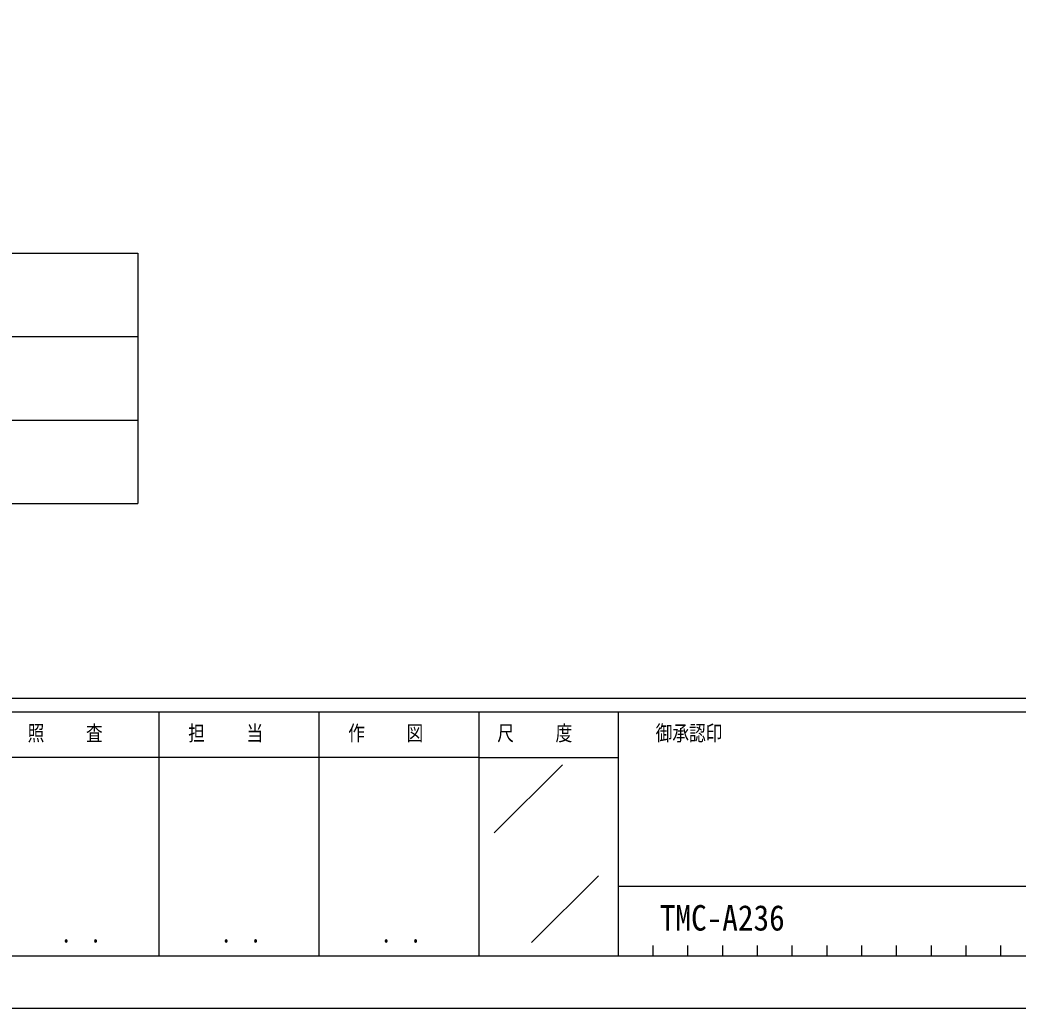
# Model space of a CAD drawing. Units: millimetres, scale not verified. Extents: x -4205 to 4205, y -2970 to 2970.
# Drawn here: x 1325 to 2760, y -2970 to -1550 of the extents above; entities that cross this region are included whole.
import ezdxf
from ezdxf.enums import TextEntityAlignment as Align

# ---------------------------------------------------------------- set-up
doc = ezdxf.new("R2010")
doc.units = ezdxf.units.MM
doc.header["$LTSCALE"] = 10
doc.layers.add('0-1_USER1', color=3, linetype='Continuous')
doc.layers.add('0-6_YKK_ZWAK', color=7, linetype='Continuous')
doc.styles.add('ＭＳ ゴシック', font='')
doc.styles.get('ＭＳ ゴシック').set_extended_font_data('MS Gothic')

msp = doc.modelspace()

# ---------------------------------------------------------------- linework, layer by layer
at = {"layer": '0-1_USER1'}
for p, q in [((-105, -1885), (1495, -1885)), ((1495, -1885), (1495, -2245)), ((-105, -2005), (1495, -2005)), ((-105, -2125), (1495, -2125)), ((-105, -2245), (1495, -2245))]:
    msp.add_line(p, q, dxfattribs=at)
at = {"layer": '0-6_YKK_ZWAK'}
for p, q in [((3895.02, -2525), (-3904.98, -2525)), ((1525.02, -2545), (1525.02, -2895)), ((1755.02, -2545), (1755.02, -2895)), ((1985.02, -2545), (1985.02, -2895)), ((2185.02, -2545), (1985.02, -2545)), ((3217.52, -2545), (2185.02, -2545)), ((2185.02, -2545), (2185.02, -2895)), ((1985.02, -2610), (1295.02, -2610)), ((1985.02, -2610), (2185.02, -2610)), ((2007.1, -2718.29), (2105.04, -2620.36)), ((2060.67, -2875.99), (2156.89, -2779.77)), ((2185.02, -2795), (3217.52, -2795)), ((2235.02, -2880), (2235.02, -2895)), ((2285.02, -2880), (2285.02, -2895)), ((2335.02, -2880), (2335.02, -2895)), ((2385.02, -2880), (2385.02, -2895)), ((2435.02, -2880), (2435.02, -2895)), ((2485.02, -2880), (2485.02, -2895)), ((2535.02, -2880), (2535.02, -2895)), ((2585.02, -2880), (2585.02, -2895)), ((2635.02, -2880), (2635.02, -2895)), ((2685.02, -2880), (2685.02, -2895)), ((2735.02, -2880), (2735.02, -2895)), ((1295.02, -2895), (1985.02, -2895)), ((1985.02, -2895), (2185.02, -2895)), ((2185.02, -2895), (3217.52, -2895))]:
    msp.add_line(p, q, dxfattribs=at)
msp.add_lwpolyline([(-4205, -2970), (4205, -2970), (4205, 2970), (-4205, 2970)], close=True, dxfattribs=at)
msp.add_lwpolyline([(1985.02, -2545), (1295.02, -2545), (1295.02, -2895)], dxfattribs=at)

# ---------------------------------------------------------------- texts
at = {"layer": '0-1_USER1', "style": 'ＭＳ ゴシック', "width": 0.9}
msp.add_text('TMC-A236', height=36.66, dxfattribs=at).set_placement((2245.11, -2869.7), align=Align.BOTTOM_LEFT)
at = {"layer": '0-6_YKK_ZWAK', "style": 'ＭＳ ゴシック', "width": 0.8}
for s, height, p in [('照     査', 21.99, (1336.42, -2592.5)), ('担     当', 21.99, (1567.22, -2592.5)), ('作     図', 21.99, (1797.22, -2592.5)), ('尺     度', 21.99, (2011.42, -2592.5)), ('御承認印', 21.99, (2239.14, -2592.5)), ('． ．', 25.92, (1385, -2884.35)), ('． ．', 25.92, (1615, -2884.35)), ('． ．', 25.92, (1845, -2884.35))]:
    msp.add_text(s, height=height, dxfattribs=at).set_placement(p, align=Align.BOTTOM_LEFT)

doc.saveas('drawing.dxf')
